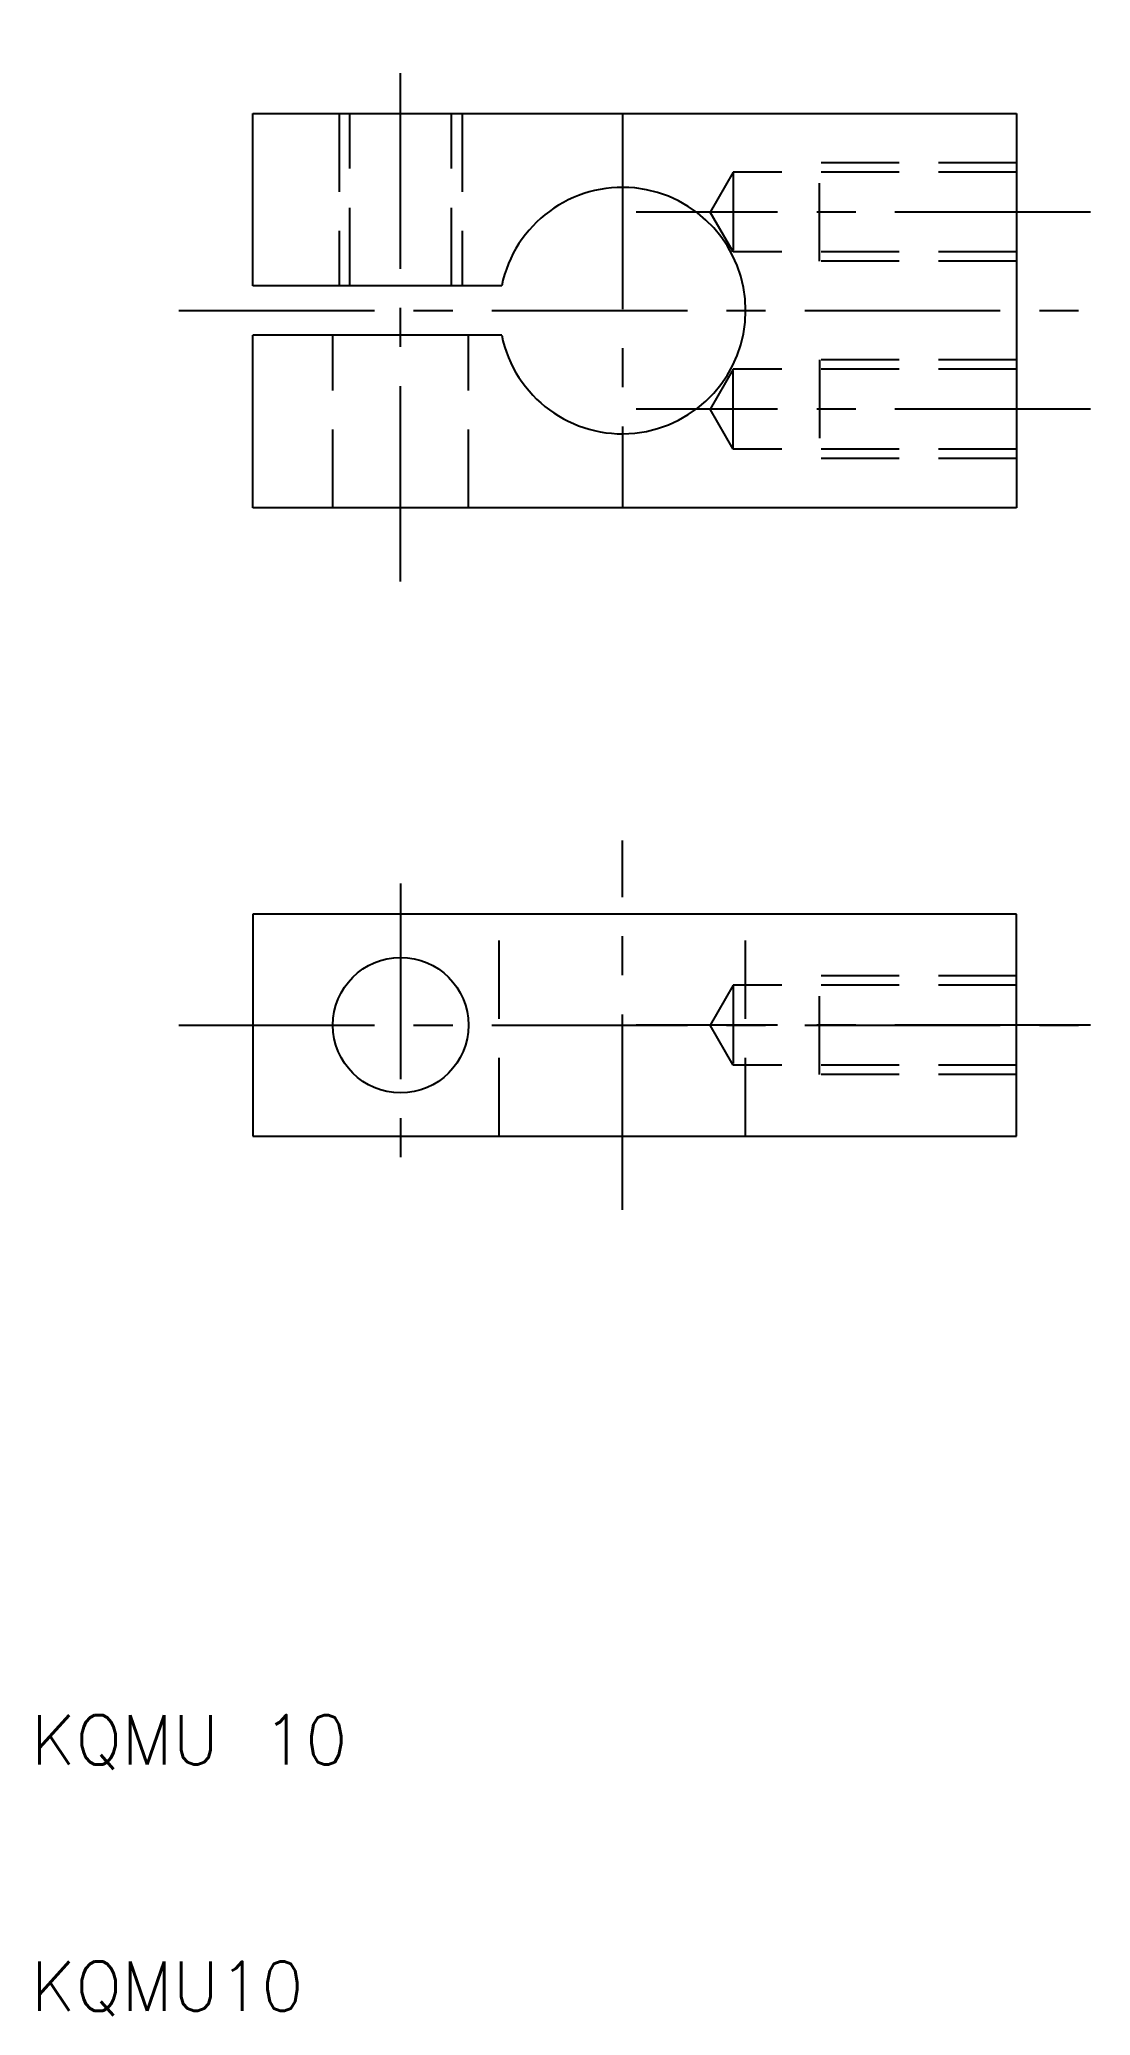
# Model space of a CAD drawing. Extents: x 10.3 to 53, y 9.8 to 90.
import ezdxf

# ---------------------------------------------------------------- set-up
doc = ezdxf.new("R2010")
doc.units = 0
doc.header["$LTSCALE"] = 0.25
doc.linetypes.add('CENTER', pattern=[50.8, 31.75, -6.35, 6.35, -6.35])
doc.linetypes.add('DASHED', pattern=[19.05, 12.7, -6.35])
doc.layers.get('0').update_dxf_attribs({"linetype": 'CONTINUOUS'})
doc.layers.add('CENTER', color=1, linetype='CENTER')
doc.styles.get("Standard").update_dxf_attribs({"font": 'txt.shx', "bigfont": 'extfont.shx'})

msp = doc.modelspace()

# ---------------------------------------------------------------- linework, layer by layer
for p, q in [((19, 87), (50, 87)), ((19, 80), (19, 87)), ((50, 87), (50, 71)), ((29.101, 80), (19, 80)), ((29.101, 78), (19, 78)), ((19, 71), (19, 78)), ((50, 71), (19, 71)), ((50, 54.5), (19, 54.5)), ((19, 54.5), (19, 45.5)), ((50, 45.5), (50, 54.5)), ((19, 45.5), (50, 45.5))]:
    msp.add_line(p, q)
at = {"color": 3, "linetype": 'DASHED'}
for p, q in [((22.5, 87), (22.5, 80)), ((22.933, 80), (22.933, 87)), ((27.067, 80), (27.067, 87)), ((27.5, 87), (27.5, 80)), ((38.5, 84.621), (37.564, 83)), ((50, 84.621), (38.5, 84.621)), ((38.5, 84.621), (38.5, 81.379)), ((50, 85), (42, 85)), ((42, 81), (42, 85)), ((38.5, 81.379), (37.564, 83)), ((50, 81.379), (38.5, 81.379)), ((50, 81), (42, 81)), ((22.25, 71), (22.25, 78)), ((27.75, 71), (27.75, 78)), ((50, 77), (42, 77)), ((42, 77), (42, 73)), ((38.5, 76.621), (37.564, 75)), ((50, 76.621), (38.5, 76.621)), ((38.5, 73.379), (38.5, 76.621)), ((38.5, 73.379), (37.564, 75)), ((50, 73.379), (38.5, 73.379)), ((50, 73), (42, 73)), ((29, 45.5), (29, 54.5)), ((39, 45.5), (39, 54.5)), ((38.5, 51.621), (37.564, 50)), ((50, 51.621), (38.5, 51.621)), ((38.5, 51.621), (38.5, 48.379)), ((50, 52), (42, 52)), ((42, 48), (42, 52)), ((38.5, 48.379), (37.564, 50)), ((50, 48.379), (38.5, 48.379)), ((50, 48), (42, 48))]:
    msp.add_line(p, q, dxfattribs=at)
msp.add_circle((25, 50), 2.75)
msp.add_arc((34, 79), 5, 191.53696, 168.46304)
at = {"layer": 'CENTER', "color": 1, "linetype": 'CENTER'}
for p, q in [((25, 68), (25, 90)), ((34, 87), (34, 71)), ((53, 83), (34.564, 83)), ((16, 79), (53, 79)), ((53, 75), (34.564, 75)), ((34, 42.5), (34, 57.5)), ((25, 55.75), (25, 44.25)), ((16, 50), (53, 50)), ((53, 50), (34.564, 50))]:
    msp.add_line(p, q, dxfattribs=at)

# ---------------------------------------------------------------- texts
for s, p in [('KQMU 10', (10, 20)), ('KQMU10', (10, 10))]:
    msp.add_text(s, height=2).set_placement(p)

doc.saveas('drawing.dxf')
